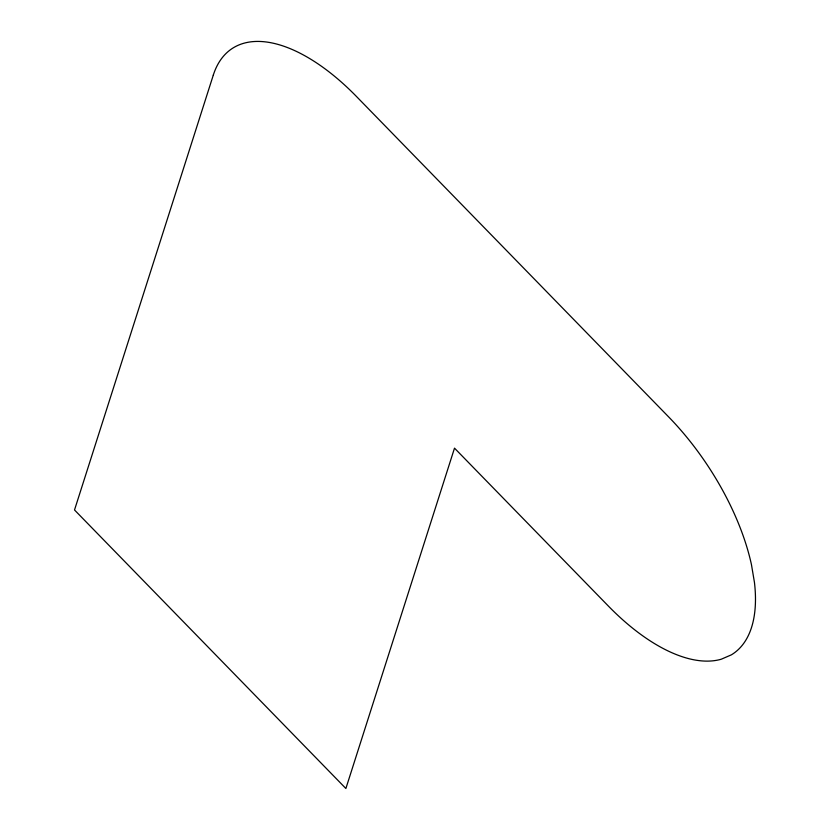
<?xml version="1.0" encoding="UTF-8"?>
<svg xmlns="http://www.w3.org/2000/svg" width="830" height="830" viewBox="0 0 830 830"><rect width="100%" height="100%" fill="white"/><g stroke="black" fill="none" stroke-linecap="round" stroke-linejoin="round"><path stroke-width="1.25" d="M213.31 75.074L74.513 509.973L345.882 788.5L454.508 448.148L608.286 605.973A170.897 83.042 56.5 0 0 721.291 659.207L731.375 654.839A170.897 83.042 56.5 0 0 754.46 582.473L751.461 564.67A170.897 83.042 56.5 0 0 668.627 416.888L356.558 96.581A170.897 83.042 56.5 0 0 213.31 75.074"/></g></svg>
